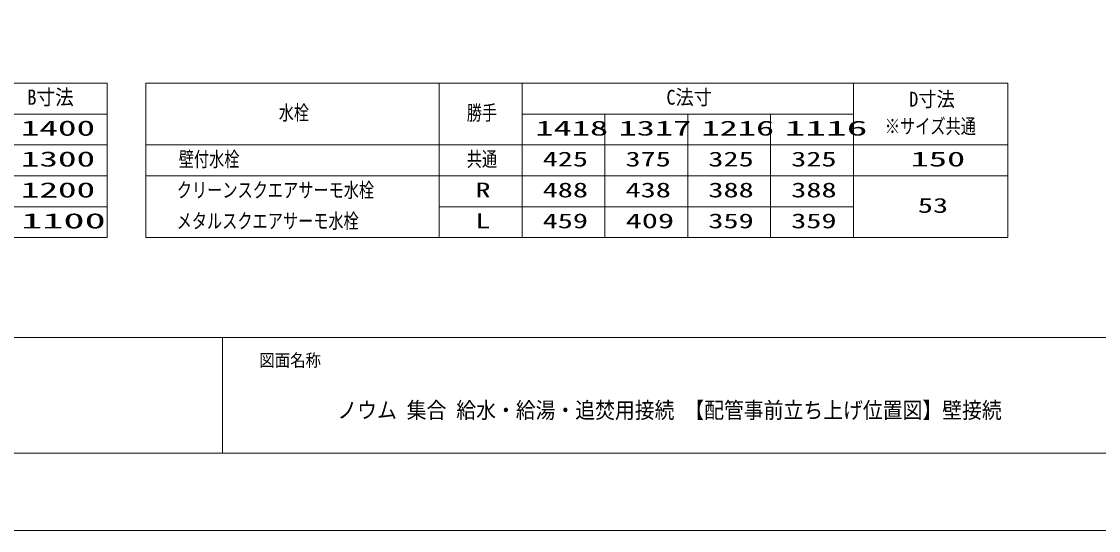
# Model space of a CAD drawing. Units: millimetres on the paper. Extents: x -305 to 305, y -152 to 152.
# Drawn here: x -227 to -87.6, y -148.5 to -82.6 of the extents above; entities that cross this region are included whole.
import ezdxf
from ezdxf.enums import TextEntityAlignment as Align

# ---------------------------------------------------------------- set-up
doc = ezdxf.new("R2010")
doc.units = ezdxf.units.MM
for name, color, linetype, lineweight in [('0-0_PV', 7, 'Continuous', 9), ('0-3_1図面枠', 7, 'Continuous', 9), ('0-4_0', 7, 'Continuous', 9), ('0-5_図面枠', 3, 'Continuous', 9), ('0-6_DEFPOINTS', 7, 'Continuous', 9)]:
    doc.layers.add(name, color=color, linetype=linetype, lineweight=lineweight)
doc.styles.add('ＭＳ ゴシック', font='')
doc.styles.get('ＭＳ ゴシック').set_extended_font_data('MS Gothic')

msp = doc.modelspace()

# ---------------------------------------------------------------- linework, layer by layer
at = {"layer": '0-0_PV'}
for p, q in [((-210.973, -90.587), (-99.338, -90.587)), ((-210.973, -90.587), (-210.973, -110.587)), ((-172.973, -90.587), (-172.973, -110.587)), ((-162.246, -90.587), (-162.246, -110.587)), ((-119.338, -90.587), (-119.338, -110.587)), ((-99.338, -90.587), (-99.338, -110.587)), ((-260.973, -94.587), (-215.973, -94.587)), ((-162.246, -94.587), (-119.338, -94.587)), ((-151.519, -94.587), (-151.519, -110.587)), ((-140.792, -94.587), (-140.792, -110.587)), ((-130.065, -94.587), (-130.065, -110.587)), ((-260.973, -98.587), (-215.973, -98.587)), ((-210.973, -98.588), (-99.338, -98.588)), ((-260.973, -102.587), (-215.973, -102.587)), ((-210.973, -102.587), (-99.338, -102.587)), ((-260.973, -106.587), (-215.973, -106.587)), ((-172.973, -106.587), (-119.338, -106.587)), ((-260.973, -110.587), (-215.973, -110.587)), ((-210.973, -110.587), (-99.338, -110.587))]:
    msp.add_line(p, q, dxfattribs=at)
msp.add_lwpolyline([(-260.973, -90.587), (-215.973, -90.587), (-215.973, -110.587)], dxfattribs=at)
at = {"layer": '0-4_0'}
msp.add_line((-201.017, -123.498), (-201.017, -138.498), dxfattribs=at)
msp.add_line((-201.017, -123.498), (-201.017, -138.498), dxfattribs=at)
at = {"layer": '0-5_図面枠'}
msp.add_line((-291.017, -123.498), (108.983, -123.498), dxfattribs=at)
msp.add_lwpolyline([(-291.017, -138.498), (108.983, -138.498), (108.983, 138.502), (-291.017, 138.502)], close=True, dxfattribs=at)
at = {"layer": '0-6_DEFPOINTS'}
msp.add_line((118.983, -148.498), (-301.017, -148.498), dxfattribs=at)

# ---------------------------------------------------------------- texts
at = {"layer": '0-0_PV', "style": 'ＭＳ ゴシック'}
for s, height, width, p in [('B寸法', 1.963, 0.9, (-226.312, -93.983)), ('C法寸', 1.924, 0.9, (-143.557, -93.957)), ('D寸法', 1.924, 0.9, (-112.122, -94.207)), ('水栓', 1.921, 0.75, (-193.751, -95.958)), ('勝手', 1.921, 0.75, (-169.404, -95.958)), ('1400', 1.965, 1.8, (-227.145, -97.984)), ('1418', 1.924, 1.8, (-160.522, -97.958)), ('1317', 1.924, 1.8, (-149.755, -97.958)), ('1216', 1.924, 1.8, (-139.028, -97.958)), ('1116', 1.924, 2.05, (-128.257, -97.958)), ('※サイズ共通', 1.921, 0.75, (-115.274, -97.708)), ('1300', 1.965, 1.8, (-227.145, -101.985)), ('壁付水栓', 1.921, 0.75, (-206.695, -101.974)), ('共通', 1.921, 0.75, (-169.404, -101.958)), ('425', 1.921, 1.5, (-159.586, -101.958)), ('375', 1.921, 1.5, (-148.859, -101.958)), ('325', 1.921, 1.5, (-138.132, -101.958)), ('325', 1.921, 1.5, (-127.405, -101.958)), ('150', 1.924, 1.8, (-111.938, -101.958)), ('1200', 1.965, 1.8, (-227.145, -105.985)), ('クリーンスクエアサーモ水栓', 1.921, 0.75, (-206.945, -105.974)), ('R', 1.921, 1.5, (-168.276, -105.957)), ('488', 1.921, 1.5, (-159.582, -105.957)), ('438', 1.921, 1.5, (-148.855, -105.957)), ('388', 1.921, 1.5, (-138.128, -105.957)), ('388', 1.921, 1.5, (-127.402, -105.957)), ('53', 1.921, 1.5, (-111.005, -107.957)), ('メタルスクエアサーモ水栓', 1.921, 0.75, (-206.966, -109.974)), ('1100', 1.963, 2.05, (-227.1, -109.985)), ('L', 1.921, 1.5, (-168.303, -109.957)), ('459', 1.921, 1.5, (-159.586, -109.957)), ('409', 1.924, 1.6, (-148.842, -109.957)), ('359', 1.921, 1.5, (-138.132, -109.957)), ('359', 1.921, 1.5, (-127.405, -109.957))]:
    msp.add_text(s, height=height, dxfattribs=dict(at, width=width)).set_placement(p, align=Align.BOTTOM_LEFT)
at = {"layer": '0-3_1図面枠', "style": 'ＭＳ ゴシック', "width": 0.9}
for s, height, p in [('図面名称', 1.627, (-196.268, -127.769)), ('ノウム 集合 給水・給湯・追焚用接続 【配管事前立ち上げ位置図】壁接続', 2.092, (-186.165, -134.602))]:
    msp.add_text(s, height=height, dxfattribs=at).set_placement(p, align=Align.BOTTOM_LEFT)

doc.saveas('drawing.dxf')
